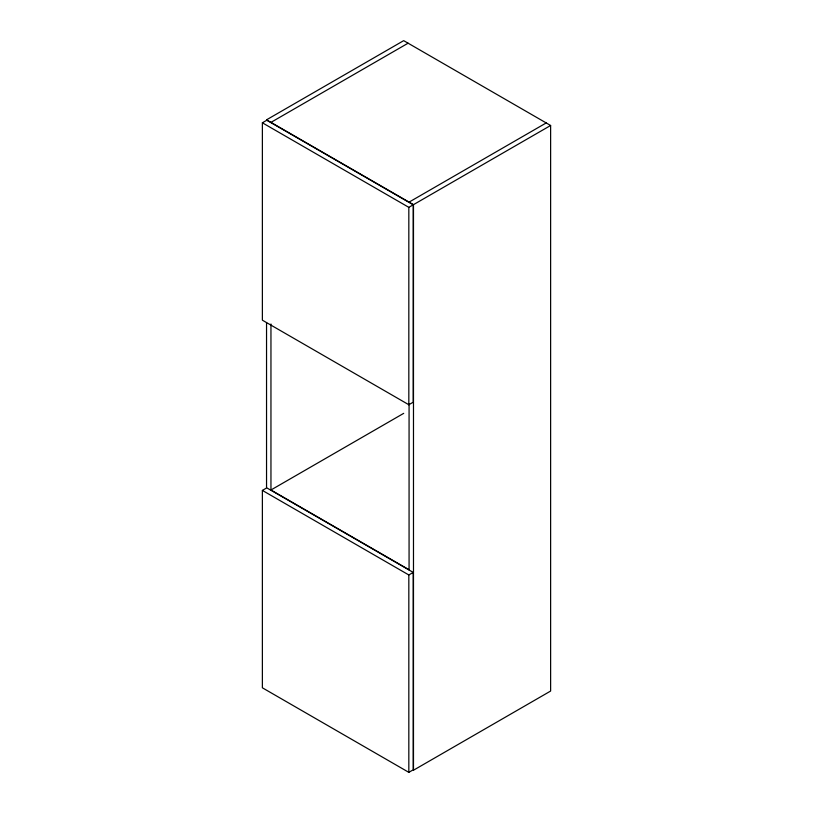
<?xml version="1.0" encoding="UTF-8"?>
<svg xmlns="http://www.w3.org/2000/svg" width="813" height="813" viewBox="0 0 813 813"><rect width="100%" height="100%" fill="white"/><g stroke="black" fill="none" stroke-linecap="round" stroke-linejoin="round"><path stroke-width="1.22" d="M262.375 122.793L266.786 120.253L413.238 204.805L413.238 402.191L408.827 404.732L262.375 320.18L262.375 122.793L408.827 207.345L413.238 204.805M270.953 122.377L408.096 43.191M409.071 202.122L546.214 122.936M413.482 204.663L550.625 125.487L550.625 691.05L413.482 770.226L413.482 204.663L266.542 119.826L403.685 40.65L550.625 125.487M262.375 490.412L266.786 487.871L413.238 572.423L413.238 769.809L408.827 772.35L262.375 687.798L262.375 490.412L408.827 574.964L413.238 572.423M403.705 413.35L270.953 489.995L409.071 569.74M409.071 403.746L409.071 569.862M408.827 207.345L408.827 404.732M408.827 574.964L408.827 772.35M270.953 324.001L270.953 490.117M266.542 322.72L266.542 487.576"/></g></svg>
